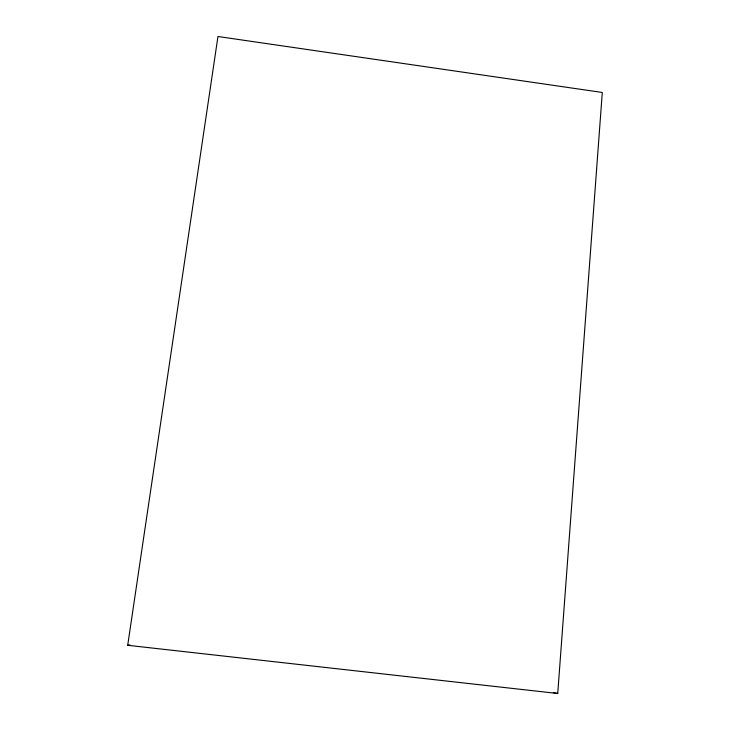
<?xml version="1.0" encoding="UTF-8"?>
<svg xmlns="http://www.w3.org/2000/svg" width="730" height="730" viewBox="0 0 730 730"><rect width="100%" height="100%" fill="white"/><g stroke="black" fill="none" stroke-linecap="round" stroke-linejoin="round"><path stroke-width="1.09" d="M557.738 693.5L602.296 92.473L217.96 36.5L127.704 645.293L557.738 693.5L553.322 692.514M127.704 645.293L129.913 644.964"/></g></svg>
